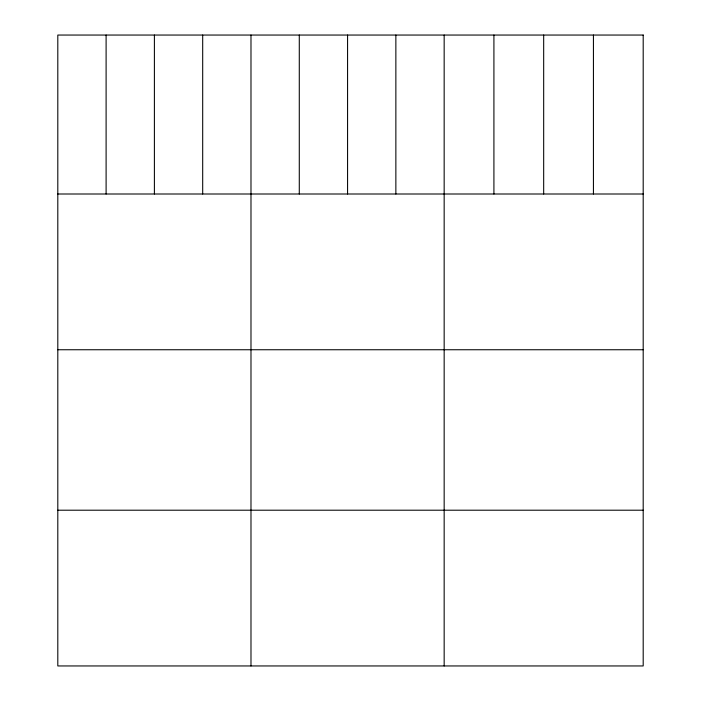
<?xml version="1.0" encoding="UTF-8"?>
<svg xmlns="http://www.w3.org/2000/svg" width="701" height="701" viewBox="0 0 701 701"><rect width="100%" height="100%" fill="white"/><g stroke="black" fill="none" stroke-linecap="round" stroke-linejoin="round"><path stroke-width="1.05" d="M57.806 194.002L643.194 194.002M57.806 349.746L643.194 349.746M57.806 510.205L643.194 510.205M593.432 35.05L593.432 194.002M543.678 35.05L543.678 194.002M493.916 35.05L493.916 194.002M444.162 35.05L444.162 665.95M395.863 35.05L395.863 194.002M347.573 35.05L347.573 194.002M299.283 35.05L299.283 194.002M250.984 35.05L250.984 665.95M202.694 35.05L202.694 194.002M154.395 35.05L154.395 194.002M106.105 35.05L106.105 194.002M643.194 35.05L57.806 35.05L57.806 665.95L643.194 665.95L643.194 35.05"/></g></svg>
